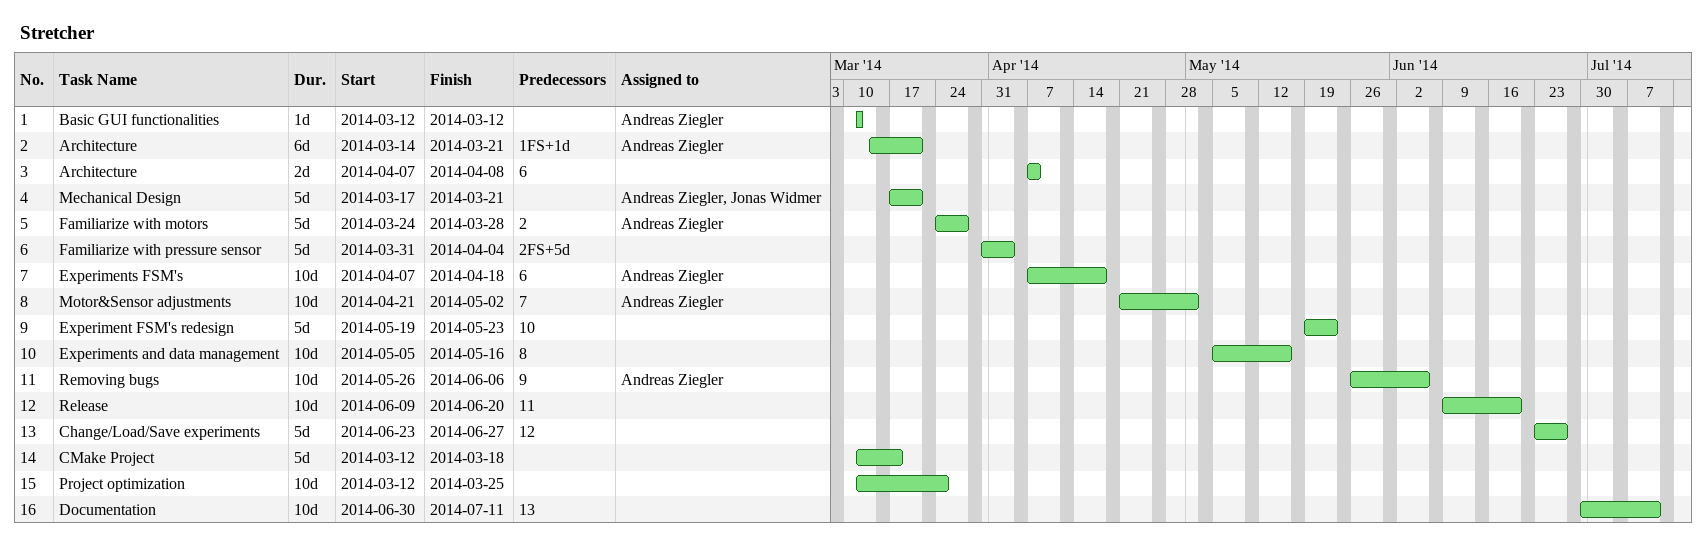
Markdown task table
Stretcher

| ID | Task | Duration | Start | Finish | Predecessors | Resources |
|---|---|---|---|---|---|---|
| 1 | Basic GUI functionalities | 1d | 2014-03-12 | 2014-03-12 |  | Andreas Ziegler |
| 2 | Architecture | 6d | 2014-03-14 | 2014-03-21 | 1FS+1d | Andreas Ziegler |
| 3 | Architecture | 2d | 2014-04-07 | 2014-04-08 | 6 |  |
| 4 | Mechanical Design | 5d | 2014-03-17 | 2014-03-21 |  | Andreas Ziegler, Jonas Widmer |
| 5 | Familiarize with motors | 5d | 2014-03-24 | 2014-03-28 | 2 | Andreas Ziegler |
| 6 | Familiarize with pressure sensor | 5d | 2014-03-31 | 2014-04-04 | 2FS+5d |  |
| 7 | Experiments FSM's | 10d | 2014-04-07 | 2014-04-18 | 6 | Andreas Ziegler |
| 8 | Motor&Sensor adjustments | 10d | 2014-04-21 | 2014-05-02 | 7 | Andreas Ziegler |
| 9 | Experiment FSM's redesign | 5d | 2014-05-19 | 2014-05-23 | 10 |  |
| 10 | Experiments and data management | 10d | 2014-05-05 | 2014-05-16 | 8 |  |
| 11 | Removing bugs | 10d | 2014-05-26 | 2014-06-06 | 9 | Andreas Ziegler |
| 12 | Release | 10d | 2014-06-09 | 2014-06-20 | 11 |  |
| 13 | Change/Load/Save experiments | 5d | 2014-06-23 | 2014-06-27 | 12 |  |
| 14 | CMake Project | 5d | 2014-03-12 | 2014-03-18 |  |  |
| 15 | Project optimization | 10d | 2014-03-12 | 2014-03-25 |  |  |
| 16 | Documentation | 10d | 2014-06-30 | 2014-07-11 | 13 |  |
